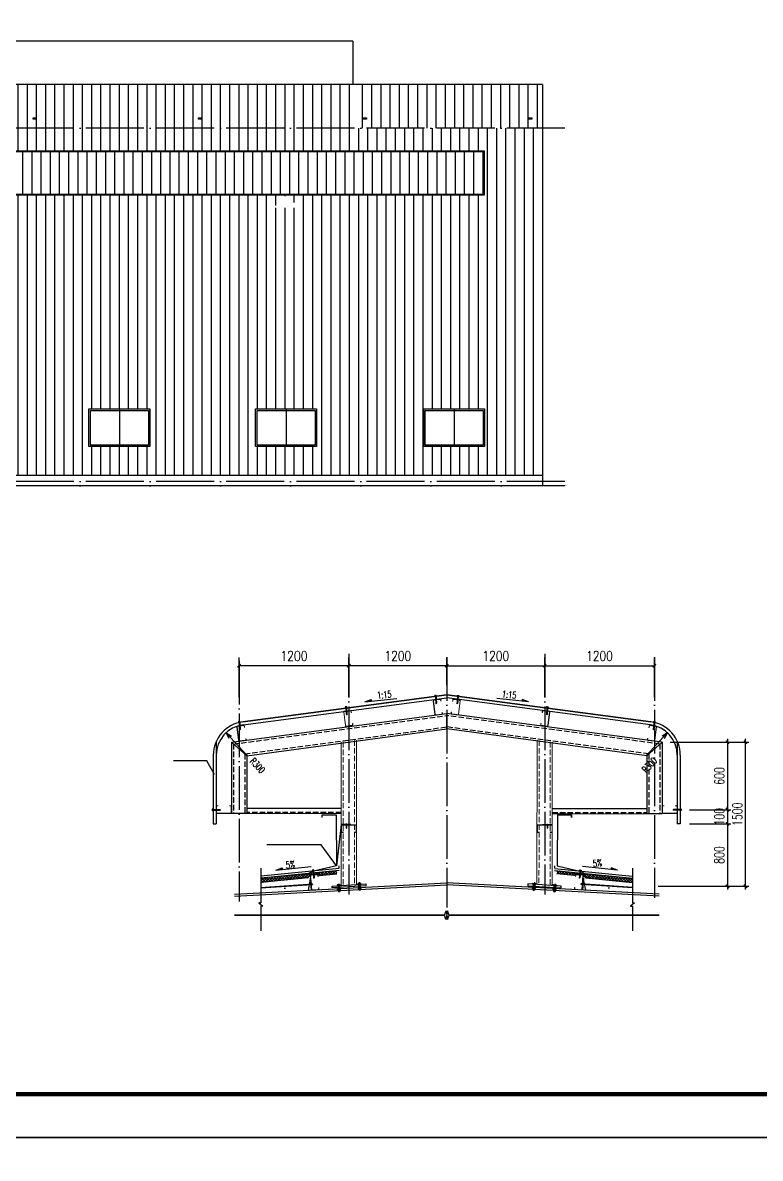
# Model space of a CAD drawing. Extents: x -21908402 to 2681150, y 88493 to 5079726.
# Drawn here: x 1709895 to 1735338, y 150780 to 189917 of the extents above; entities that cross this region are included whole.
import ezdxf

# ---------------------------------------------------------------- set-up
doc = ezdxf.new("R2010")
doc.units = 0
doc.header["$LTSCALE"] = 1000
for name, pattern in [('DASH', [0.35, 0.25, -0.1]), ('DASHDOT2', [0.5, 0.3, -0.1, 0, -0.1]), ('DOTE', [2.42, 2, -0.2, 0.02, -0.2]), ('HIDDEN2', [4.7625, 3.175, -1.5875])]:
    doc.linetypes.add(name, pattern=pattern)
for name, color, linetype in [('DIM', 3, 'Continuous'), ('DIM_LEAD', 3, 'Continuous'), ('DOTE', 1, 'DOTE'), ('PUB_TITLE', 4, 'Continuous'), ('WINDOW', 94, 'Continuous'), ('保温棉', 133, 'Continuous'), ('填充', 8, 'Continuous'), ('彩板', 134, 'Continuous'), ('拉杆', 5, 'Continuous'), ('支座', 150, 'Continuous'), ('文字', 153, 'Continuous'), ('窗', 144, 'Continuous'), ('自攻钉', 2, 'Continuous'), ('螺栓', 211, 'Continuous'), ('辅助线', 3, 'Continuous'), ('钢梁', 3, 'Continuous')]:
    doc.layers.add(name, color=color, linetype=linetype)
doc.layers.add('檩条', color=4, linetype='Continuous', lineweight=20)
doc.layers.add('钢柱', color=4, linetype='Continuous', lineweight=13)
doc.styles.add('DIM_FONT', font='simplex.shx', dxfattribs={"width": 0.8})
doc.styles.get("Standard").update_dxf_attribs({"font": 'tssdeng.shx', "width": 0.7, "bigfont": 'hztxt.shx'})
doc.styles.add('TSSD_Dimension', font='txt.shx', dxfattribs={"width": 0.7, "bigfont": 'hztxt.shx'})
doc.dimstyles.new('DIMN150', dxfattribs={"dimscale": 1.5, "dimtxt": 300, "dimasz": 100, "dimexe": 250, "dimexo": 300, "dimgap": 150, "dimtad": 1, "dimdec": 0, "dimzin": 0, "dimdsep": 46, "dimtxsty": 'DIM_FONT', "dimblk": 'ARCHTICK', "dimcen": 0.09, "dimclrt": 7, "dimazin": 2, "dimtfac": 1, "dimtdec": 0, "dimtix": 1, "dimtmove": 2, "dimatfit": 3, "dimfxl": 1, "dimtolj": 1, "dimtzin": 0, "dimarcsym": 0})
doc.dimstyles.new('TSSD_150_150', dxfattribs={"dimtxt": 450, "dimasz": 150, "dimexe": 150, "dimexo": 375, "dimgap": 150, "dimtad": 1, "dimdec": 0, "dimzin": 0, "dimdsep": 46, "dimtxsty": 'TSSD_Dimension', "dimblk": 'ARCHTICK', "dimcen": 0, "dimdle": 150, "dimclrt": 7, "dimadec": 0, "dimazin": 0, "dimtfac": 1, "dimtdec": 0, "dimtix": 1, "dimtmove": 2, "dimatfit": 3, "dimfxl": 1, "dimtolj": 1, "dimtzin": 0, "dimarcsym": 0})
pattern_1 = [(135, (-100780.8598, -23111.6093), (-2.65165043, -2.65165043), [])]

# ---------------------------------------------------------------- blocks, each defined once
blk = doc.blocks.new('C150')
for p, q in [((0, 143), (0, 7)), ((2, 143), (2, 7)), ((7, 150), (68, 150)), ((7, 148), (68, 148)), ((73, 143), (73, 130)), ((73, 130), (75, 130)), ((75, 143), (75, 130)), ((7, 2), (68, 2)), ((7, 0), (68, 0)), ((73, 20), (73, 7)), ((73, 20), (75, 20)), ((75, 20), (75, 7))]:
    blk.add_line(p, q)
for centre, radius, start, end in [((7, 143), 7, 90, 180), ((7, 143), 5, 90, 180), ((68, 143), 7, 0, 90), ((68, 143), 5, 0, 90), ((7, 7), 7, 180, 270), ((7, 7), 5, 180, 270), ((68, 7), 7, 270, 0), ((68, 7), 5, 270, 0)]:
    blk.add_arc(centre, radius, start, end)
blk = doc.blocks.new('自攻钉')
at = {"layer": '自攻钉'}
for p, q in [((-63, 13), (-63, 0)), ((63, 13), (-63, 13)), ((-63, 0), (63, 0)), ((-51, 57), (-51, 13)), ((51, 57), (-51, 57)), ((-25, 13), (-25, 57)), ((-25, 0), (-25, -81)), ((25, 57), (25, 13)), ((25, 0), (25, -81)), ((51, 13), (51, 57)), ((63, 0), (63, 13)), ((-25, -81), (-19, -87)), ((-19, -87), (-25, -94)), ((-25, -94), (-19, -100)), ((-19, -100), (-25, -106)), ((-25, -106), (-19, -113)), ((-19, -113), (-25, -119)), ((-25, -119), (-19, -125)), ((-19, -125), (-25, -132)), ((-25, -132), (-19, -138)), ((-19, -138), (-25, -144)), ((-25, -144), (-19, -151)), ((-19, -151), (-25, -157)), ((-25, -157), (-19, -163)), ((-19, -163), (-25, -170)), ((-25, -170), (-19, -176)), ((-19, -176), (-25, -182)), ((-25, -182), (-19, -189)), ((-19, -189), (-25, -195)), ((-25, -195), (-19, -201)), ((-19, -201), (-25, -208)), ((-25, -208), (-19, -214)), ((-19, -214), (-25, -220)), ((-25, -220), (-19, -227)), ((-19, -227), (-25, -233)), ((-25, -233), (-19, -239)), ((-19, -239), (-25, -246)), ((-25, -246), (-19, -252)), ((-19, -252), (-25, -258)), ((-25, -258), (-19, -265)), ((-19, -265), (-25, -271)), ((-25, -271), (-19, -277)), ((-19, -277), (-25, -284)), ((-25, -284), (-19, -290)), ((-19, -290), (-25, -296)), ((-25, -296), (-19, -303)), ((-19, -303), (-25, -309)), ((-25, -309), (-19, -315)), ((-19, -315), (-25, -322)), ((-25, -322), (-19, -328)), ((-19, -328), (-25, -334)), ((-25, -334), (-19, -341)), ((-19, -341), (-25, -347)), ((-25, -347), (-19, -353)), ((-19, -353), (-25, -360)), ((-25, -360), (-19, -366)), ((-19, -366), (-25, -372)), ((-25, -372), (-19, -379)), ((-19, -379), (-25, -385)), ((-25, -385), (-19, -391)), ((-19, -391), (-25, -398)), ((-25, -398), (-19, -404)), ((-19, -404), (-25, -410)), ((-25, -410), (-19, -417)), ((-19, -417), (-25, -423)), ((-25, -423), (-19, -429)), ((-19, -429), (-25, -436)), ((-25, -436), (-19, -442)), ((-19, -442), (-25, -448)), ((-25, -448), (-19, -455)), ((-19, -455), (-25, -461)), ((-25, -461), (-19, -467)), ((-19, -467), (-25, -473)), ((-25, -473), (-19, -480)), ((-19, -480), (-25, -486)), ((-25, -486), (-19, -492)), ((-19, -492), (-25, -499)), ((0, -526), (-25, -499)), ((0, -526), (25, -499)), ((25, -81), (19, -87)), ((19, -87), (25, -94)), ((25, -94), (19, -100)), ((19, -100), (25, -106)), ((25, -106), (19, -113)), ((19, -113), (25, -119)), ((25, -119), (19, -125)), ((19, -125), (25, -132)), ((25, -132), (19, -138)), ((19, -138), (25, -144)), ((25, -144), (19, -151)), ((19, -151), (25, -157)), ((25, -157), (19, -163)), ((19, -163), (25, -170)), ((25, -170), (19, -176)), ((19, -176), (25, -182)), ((25, -182), (19, -189)), ((19, -189), (25, -195)), ((25, -195), (19, -201)), ((19, -201), (25, -208)), ((25, -208), (19, -214)), ((19, -214), (25, -220)), ((25, -220), (19, -227)), ((19, -227), (25, -233)), ((25, -233), (19, -239)), ((19, -239), (25, -246)), ((25, -246), (19, -252)), ((19, -252), (25, -258)), ((25, -258), (19, -265)), ((19, -265), (25, -271)), ((25, -271), (19, -277)), ((19, -277), (25, -284)), ((25, -284), (19, -290)), ((19, -290), (25, -296)), ((25, -296), (19, -303)), ((19, -303), (25, -309)), ((25, -309), (19, -315)), ((19, -315), (25, -322)), ((25, -322), (19, -328)), ((19, -328), (25, -334)), ((25, -334), (19, -341)), ((19, -341), (25, -347)), ((25, -347), (19, -353)), ((19, -353), (25, -360)), ((25, -360), (19, -366)), ((19, -366), (25, -372)), ((25, -372), (19, -379)), ((19, -379), (25, -385)), ((25, -385), (19, -391)), ((19, -391), (25, -398)), ((25, -398), (19, -404)), ((19, -404), (25, -410)), ((25, -410), (19, -417)), ((19, -417), (25, -423)), ((25, -423), (19, -429)), ((19, -429), (25, -436)), ((25, -436), (19, -442)), ((19, -442), (25, -448)), ((25, -448), (19, -455)), ((19, -455), (25, -461)), ((25, -461), (19, -467)), ((19, -467), (25, -473)), ((25, -473), (19, -480)), ((19, -480), (25, -486)), ((25, -486), (19, -492)), ((19, -492), (25, -499))]:
    blk.add_line(p, q, dxfattribs=at)
at = {"layer": '自攻钉', "color": 1}
for p, q in [((-25, -94), (25, -94)), ((-25, -106), (25, -106)), ((-25, -119), (25, -119)), ((-25, -132), (25, -132)), ((-25, -144), (25, -144)), ((-25, -157), (25, -157)), ((-25, -170), (25, -170)), ((-25, -182), (25, -182)), ((-25, -195), (25, -195)), ((-25, -208), (25, -208)), ((-25, -220), (25, -220)), ((-25, -233), (25, -233)), ((-25, -246), (25, -246)), ((-25, -258), (25, -258)), ((-25, -271), (25, -271)), ((-25, -284), (25, -284)), ((-25, -296), (25, -296)), ((-25, -309), (25, -309)), ((-25, -322), (25, -322)), ((-25, -334), (25, -334)), ((-25, -347), (25, -347)), ((-25, -360), (25, -360)), ((-25, -372), (25, -372)), ((-25, -385), (25, -385)), ((-25, -398), (25, -398)), ((-25, -410), (25, -410)), ((-25, -423), (25, -423)), ((-25, -436), (25, -436)), ((-25, -448), (25, -448)), ((-25, -461), (25, -461)), ((-25, -473), (25, -473)), ((-25, -486), (25, -486)), ((-25, -499), (25, -499)), ((-19, -87), (19, -87)), ((-19, -100), (19, -100)), ((-19, -113), (19, -113)), ((-19, -125), (19, -125)), ((-19, -138), (19, -138)), ((-19, -151), (19, -151)), ((-19, -163), (19, -163)), ((-19, -176), (19, -176)), ((-19, -189), (19, -189)), ((-19, -201), (19, -201)), ((-19, -214), (19, -214)), ((-19, -227), (19, -227)), ((-19, -239), (19, -239)), ((-19, -252), (19, -252)), ((-19, -265), (19, -265)), ((-19, -277), (19, -277)), ((-19, -290), (19, -290)), ((-19, -303), (19, -303)), ((-19, -315), (19, -315)), ((-19, -328), (19, -328)), ((-19, -341), (19, -341)), ((-19, -353), (19, -353)), ((-19, -366), (19, -366)), ((-19, -379), (19, -379)), ((-19, -391), (19, -391)), ((-19, -404), (19, -404)), ((-19, -417), (19, -417)), ((-19, -429), (19, -429)), ((-19, -442), (19, -442)), ((-19, -455), (19, -455)), ((-19, -467), (19, -467)), ((-19, -480), (19, -480)), ((-19, -492), (19, -492)), ((0, -526), (-16, -499)), ((0, -526), (-7, -499)), ((0, -526), (7, -499)), ((0, -526), (16, -499))]:
    blk.add_line(p, q, dxfattribs=at)
at = {"layer": '自攻钉'}
for centre, start, end in [((-44, 38), 0, 90), ((44, 38), 90, 180)]:
    blk.add_arc(centre, 19, start, end, dxfattribs=at)
blk = doc.blocks.new('螺栓')
at = {"layer": '螺栓'}
h = blk.add_hatch(dxfattribs=at)
h.set_pattern_fill('ANSI31', color=256, scale=30, angle=90, style=0)
h.set_pattern_definition(pattern_1)
h.paths.add_polyline_path([(43, 21), (49, 21), (62, 30), (43, 30)])
h = blk.add_hatch(dxfattribs=at)
h.set_pattern_fill('ANSI31', color=256, scale=30, angle=90, style=0)
h.set_pattern_definition(pattern_1)
h.paths.add_polyline_path([(43, 0), (43, -21), (49, -21), (62, -30), (172, -30), (172, 0)])
h.paths.add_polyline_path([(172, 0), (172, 30), (62, 30), (49, 21), (43, 21), (43, 0)])
h = blk.add_hatch(dxfattribs=at)
h.set_pattern_fill('ANSI31', color=256, scale=30, angle=90, style=0)
h.set_pattern_definition(pattern_1)
h.paths.add_polyline_path([(49, -21), (43, -21), (43, -30), (62, -30)])
at = {"layer": '螺栓', "color": 1, "linetype": 'DASHDOT2'}
blk.add_line((256, 0), (-89, 0), dxfattribs=at)
at = {"layer": '螺栓', "color": 3}
for p, q in [((-62, 30), (-71, 21)), ((-71, -21), (-71, 21)), ((-62, 30), (-62, -30)), ((0, 30), (-62, 30)), ((0, -51), (0, 51)), ((9, 60), (38, 60)), ((9, 30), (38, 30)), ((38, -60), (38, 60)), ((38, 45), (40, 45)), ((43, -42), (43, 42)), ((49, 21), (62, 30)), ((172, -42), (172, 42)), ((177, 45), (175, 45)), ((177, -60), (177, 60)), ((206, 60), (177, 60)), ((206, 30), (177, 30)), ((215, -51), (215, 51)), ((-71, -21), (-62, -30)), ((0, -30), (-62, -30)), ((9, -30), (38, -30)), ((9, -60), (38, -60)), ((38, -45), (40, -45)), ((49, -21), (62, -30)), ((177, -45), (175, -45)), ((206, -30), (177, -30)), ((206, -60), (177, -60))]:
    blk.add_line(p, q, dxfattribs=at)
at = {"layer": '螺栓', "color": 3, "linetype": 'HIDDEN2'}
for p, q in [((49, 21), (-62, 21)), ((49, -21), (-62, -21))]:
    blk.add_line(p, q, dxfattribs=at)
at = {"layer": '螺栓', "color": 132}
for p, q in [((172, 30), (9, 30)), ((172, -30), (9, -30))]:
    blk.add_line(p, q, dxfattribs=at)
at = {"layer": '螺栓', "color": 3}
for centre, radius, start, end in [((9, 51), 9, 90, 180), ((9, 39), 9, 180, 270), ((9, 21), 9, 90, 180), ((40, 42), 3, 0, 90), ((175, 42), 3, 90, 180), ((206, 51), 9, 0, 90), ((206, 39), 9, 270, 0), ((206, 21), 9, 0, 90), ((9, -21), 9, 180, 270), ((9, -39), 9, 90, 180), ((9, -51), 9, 180, 270), ((40, -42), 3, 270, 0), ((175, -42), 3, 180, 270), ((206, -21), 9, 270, 0), ((206, -39), 9, 0, 90), ((206, -51), 9, 270, 0)]:
    blk.add_arc(centre, radius, start, end, dxfattribs=at)
at = {"layer": '螺栓', "color": 3, "text_generation_flag": 4, "flags": 9}
for tag in ['YSIZE', 'XSIZE']:
    blk.add_attdef(tag, (177, 0), '', height=1.5, rotation=180, dxfattribs=at)
blk = doc.blocks.new('_OPEN30')
at = {"color": 0, "linetype": 'ByBlock'}
for p, q in [((-1, 0.27), (0, 0)), ((0, 0), (-1, -0.27)), ((0, 0), (-1, 0))]:
    blk.add_line(p, q, dxfattribs=at)
blk = doc.blocks.new('_ArchTick')
at = {"color": 0, "linetype": 'ByBlock', "const_width": 0.4}
blk.add_lwpolyline([(-0.5, -0.5), (0.5, 0.5)], dxfattribs=at)
blk = doc.blocks.new('*D48')
at = {"color": 0, "lineweight": -2}
for p, q in [((1261625, -2286029), (1261625, -2284206)), ((1266129, -2285466), (1266129, -2284206)), ((1266129, -2284581), (1261625, -2284581))]:
    blk.add_line(p, q, dxfattribs=at)
at = {"layer": 'Defpoints', "color": 0}
for p in [(1261625, -2284581), (1266129, -2285916, 5), (1261625, -2286479, 5)]:
    blk.add_point(p, dxfattribs=at)
at = {"color": 0, "lineweight": -2, "xscale": 150, "yscale": 150, "zscale": 150, "rotation": 180}
blk.add_blockref('_ArchTick', (1261625, -2284581), dxfattribs=at)
at = {"color": 0, "lineweight": -2, "xscale": 150, "yscale": 150, "zscale": 150}
blk.add_blockref('_ArchTick', (1266129, -2284581), dxfattribs=at)
at = {"color": 7, "insert": (1263877, -2284131), "char_height": 450, "attachment_point": 5, "style": 'DIM_FONT'}
blk.add_mtext('\\A1;1200', dxfattribs=at)
blk = doc.blocks.new('*D49')
at = {"color": 0, "lineweight": -2}
for p, q in [((1266129, -2285466), (1266129, -2284206)), ((1270632, -2286029), (1270632, -2284206)), ((1266129, -2284581), (1270632, -2284581))]:
    blk.add_line(p, q, dxfattribs=at)
at = {"layer": 'Defpoints', "color": 0}
for p in [(1270632, -2284581), (1266129, -2285916, 5), (1270632, -2286479, 5)]:
    blk.add_point(p, dxfattribs=at)
at = {"color": 0, "lineweight": -2, "xscale": 150, "yscale": 150, "zscale": 150, "rotation": 180}
blk.add_blockref('_ArchTick', (1266129, -2284581), dxfattribs=at)
at = {"color": 0, "lineweight": -2, "xscale": 150, "yscale": 150, "zscale": 150}
blk.add_blockref('_ArchTick', (1270632, -2284581), dxfattribs=at)
at = {"color": 7, "insert": (1268381, -2284131), "char_height": 450, "attachment_point": 5, "style": 'DIM_FONT'}
blk.add_mtext('\\A1;1200', dxfattribs=at)
blk = doc.blocks.new('*D50')
at = {"layer": 'Defpoints', "color": 0}
for p in [(1276917, -2291199), (1276917, -2291844), (1279041, -2291844)]:
    blk.add_point(p, dxfattribs=at)
at = {"layer": 'DIM', "color": 0, "lineweight": -2}
for p, q in [((1277292, -2291199), (1279191, -2291199)), ((1279041, -2291199), (1279041, -2291049)), ((1279041, -2291199), (1279041, -2291844)), ((1277292, -2291844), (1279191, -2291844)), ((1279041, -2291844), (1279041, -2291994))]:
    blk.add_line(p, q, dxfattribs=at)
at = {"layer": 'DIM', "color": 0, "lineweight": -2, "xscale": 150, "yscale": 150, "zscale": 150}
for p, rotation in [((1279041, -2291199), 270), ((1279041, -2291844), 90)]:
    blk.add_blockref('_ArchTick', p, dxfattribs=dict(at, rotation=rotation))
at = {"layer": 'DIM', "color": 7, "insert": (1278666, -2291521), "char_height": 450, "attachment_point": 5, "rotation": 90, "style": 'TSSD_Dimension'}
blk.add_mtext('\\A1;100', dxfattribs=at)
blk = doc.blocks.new('ggggggggg')
at = {"layer": 'WINDOW'}
for p, q in [((1694780, 198003), (1696880, 198003)), ((1694780, 196703), (1694780, 198003)), ((1695830, 198003), (1695830, 196703)), ((1696880, 198003), (1696880, 196703)), ((1696880, 196703), (1694780, 196703))]:
    blk.add_line(p, q, dxfattribs=at)
blk.add_lwpolyline([(1694830, 197953), (1696830, 197953), (1696830, 196753), (1694830, 196753)], close=True, dxfattribs=at)
blk = doc.blocks.new('2222213')
at = {"layer": '保温棉'}
h = blk.add_hatch(dxfattribs=at)
h.set_pattern_fill('ANSI37', color=256, scale=700, style=0)
h.set_pattern_definition([(45, (1141567.26, -2322758.82), (-61.871843, 61.871843), []), (135, (1141567.26, -2322758.82), (-61.871843, -61.871843), [])])
h.paths.add_polyline_path([(1257581.5, -2294348.3), (1257581.5, -2294546), (1259734.3, -2294330.7), (1259869.9, -2294181.9), (1259984.7, -2294170.3), (1259989.1, -2294164.8), (1259984.5, -2294161.2), (1259988.1, -2294156.6), (1259983.5, -2294153), (1259987.1, -2294148.4), (1259982.5, -2294144.8), (1259986.1, -2294140.2), (1259981.5, -2294136.6), (1259985.1, -2294132), (1259980.5, -2294128.4), (1259984.1, -2294123.8), (1259979.5, -2294120.2), (1259983.1, -2294115.6), (1259978.5, -2294112), (1259981.4, -2294108.3)])
h.paths.add_polyline_path([(1261073.2, -2294137.6), (1261063.9, -2294000.1), (1260013.7, -2294105.1), (1260007.8, -2294112.6), (1260012.4, -2294116.2), (1260008.8, -2294120.8), (1260013.4, -2294124.4), (1260009.7, -2294129), (1260014.3, -2294132.6), (1260010.7, -2294137.2), (1260015.3, -2294140.9), (1260011.7, -2294145.4), (1260016.3, -2294149.1), (1260012.7, -2294153.7), (1260017.3, -2294157.3), (1260013.7, -2294161.9), (1260020, -2294166.8), (1260176.1, -2294151.1), (1260264.1, -2294215.6)])
h = blk.add_hatch(dxfattribs=at)
h.set_pattern_fill('ANSI37', color=256, scale=700, style=0)
h.set_pattern_definition([(135, (1390690.49, -2322758.82), (61.871843, 61.871843), []), (45, (1390690.49, -2322758.82), (61.871843, -61.871843), [])])
h.paths.add_polyline_path([(1274676.3, -2294348.3), (1274676.3, -2294546), (1272523.5, -2294330.7), (1272387.9, -2294181.9), (1272273, -2294170.3), (1272268.7, -2294164.8), (1272273.3, -2294161.2), (1272269.7, -2294156.6), (1272274.3, -2294153), (1272270.7, -2294148.4), (1272275.3, -2294144.8), (1272271.6, -2294140.2), (1272276.2, -2294136.6), (1272272.6, -2294132), (1272277.2, -2294128.4), (1272273.6, -2294123.8), (1272278.2, -2294120.2), (1272274.6, -2294115.6), (1272279.2, -2294112), (1272276.4, -2294108.3)])
h.paths.add_polyline_path([(1271184.6, -2294137.6), (1271193.8, -2294000.1), (1272244.1, -2294105.1), (1272250, -2294112.6), (1272245.4, -2294116.2), (1272249, -2294120.8), (1272244.4, -2294124.4), (1272248, -2294129), (1272243.4, -2294132.6), (1272247, -2294137.2), (1272242.4, -2294140.9), (1272246, -2294145.4), (1272241.4, -2294149.1), (1272245, -2294153.7), (1272240.4, -2294157.3), (1272244.1, -2294161.9), (1272237.8, -2294166.8), (1272081.6, -2294151.1), (1271993.7, -2294215.6)])
at = {"layer": '辅助线'}
for points in [[(1262666.6, -2286214.7), (1262656.8, -2286130.4), (1262367.3, -2286244.6)], [(1269591.1, -2286214.7), (1269601, -2286130.4), (1269890.5, -2286244.6)], [(1258573.7, -2293952.7), (1258563.9, -2293868.4), (1258274.4, -2293982.6)], [(1273684, -2293952.7), (1273693.8, -2293868.4), (1273983.4, -2293982.6)]]:
    blk.add_hatch(color=256, dxfattribs=at).paths.add_polyline_path(points)
at = {"color": 7}
for p, q in [((1256578.9, -2286029.3, -4.8), (1256578.9, -2284206, -4.8)), ((1261625.4, -2286029.3, -4.8), (1261625.4, -2284206, -4.8)), ((1270632.3, -2286029.3, -4.8), (1270632.3, -2284206, -4.8)), ((1275678.9, -2286029.3, -4.8), (1275678.9, -2284206, -4.8)), ((1261625.4, -2284581, -4.8), (1256578.9, -2284581, -4.8)), ((1270632.3, -2284581, -4.8), (1275678.9, -2284581, -4.8))]:
    blk.add_line(p, q, dxfattribs=at)
for points in [[(1260396.9, -2291559.5), (1260396.9, -2291435.3), (1261041.7, -2291432.6), (1261051.6, -2293783.2)], [(1271860.9, -2291559.5), (1271860.9, -2291435.3), (1271216, -2291432.6), (1271206.2, -2293783.2)], [(1271216, -2291435.3), (1271421.6, -2291435.3), (1271860.9, -2291435.3), (1271860.9, -2291559.5)]]:
    blk.add_lwpolyline(points)
at = {"color": 0, "linetype": 'ByBlock', "ltscale": 50}
for p in [(1255979.9, -2287664), (1276277.9, -2287664)]:
    blk.add_point(p, dxfattribs=at)
at = {"layer": 'DIM'}
for p, q in [((1276403.9, -2288095.8), (1279191.1, -2288095.8)), ((1278172.5, -2288095.8), (1280017.1, -2288095.8)), ((1279041.1, -2287945.8), (1279041.1, -2291348.6)), ((1279867.1, -2294866.4), (1279867.1, -2287945.8)), ((1277291.6, -2291198.6), (1279191.1, -2291198.6)), ((1277291.6, -2291843.9), (1279191.1, -2291843.9)), ((1279041.1, -2291693.9), (1279041.1, -2294866.4)), ((1275857.4, -2294716.4), (1279191.1, -2294716.4)), ((1278172.5, -2294716.4), (1280017.1, -2294716.4))]:
    blk.add_line(p, q, dxfattribs=at)
at = {"layer": 'DIM_LEAD'}
for p, q in [((1260359.1, -2292805.2), (1257848.3, -2292805.2)), ((1261051.6, -2293783.2), (1260359.1, -2292805.2))]:
    blk.add_line(p, q, dxfattribs=at)
at = {"layer": 'DOTE', "color": 8}
for p, q in [((1261625.4, -2284040.7), (1261625.4, -2295099)), ((1270632.3, -2284040.7), (1270632.3, -2295099)), ((1256578.9, -2284358.3, -4.8), (1256578.9, -2295416.6, -4.8)), ((1266128.9, -2284193), (1266128.9, -2295695.5)), ((1266128.9, -2284193), (1266128.9, -2295695.5)), ((1275678.9, -2284193, -4.8), (1275678.9, -2295251.2, -4.8))]:
    blk.add_line(p, q, dxfattribs=at)
at = {"layer": '保温棉'}
for p, q in [((1261063.9, -2294000.1), (1257581.5, -2294348.3)), ((1259734.3, -2294330.7), (1257581.5, -2294546)), ((1259734.3, -2294330.7), (1259869.9, -2294181.9)), ((1259850.7, -2294152.4), (1259860, -2294289.9)), ((1259869.9, -2294181.9), (1260176.1, -2294151.1)), ((1260176.1, -2294151.1), (1260264.1, -2294215.6)), ((1260264.1, -2294215.6), (1261073.2, -2294137.6)), ((1271993.7, -2294215.6), (1271184.6, -2294137.6)), ((1271193.8, -2294000.1), (1274676.3, -2294348.3)), ((1272081.6, -2294151.1), (1271993.7, -2294215.6)), ((1272387.9, -2294181.9), (1272081.6, -2294151.1)), ((1272523.5, -2294330.7), (1272387.9, -2294181.9)), ((1272407.1, -2294152.4), (1272397.8, -2294289.9)), ((1272523.5, -2294330.7), (1274676.3, -2294546))]:
    blk.add_line(p, q, dxfattribs=at)
at = {"layer": '彩板'}
for p, q in [((1256745.4, -2287164.3), (1266128.9, -2285916.4)), ((1256762.1, -2287303.3), (1266128.9, -2286057)), ((1275512.4, -2287164.3), (1266128.9, -2285916.4)), ((1275495.7, -2287303.3), (1266128.9, -2286057)), ((1255528.9, -2288051.8), (1255528.9, -2291843.9)), ((1276728.9, -2288051.8), (1276728.9, -2291843.9)), ((1255388.9, -2288693.3), (1255388.9, -2291843.9)), ((1276868.9, -2288693.3), (1276868.9, -2291843.9)), ((1255388.9, -2291843.9), (1255528.9, -2291843.9)), ((1276868.9, -2291843.9), (1276728.9, -2291843.9)), ((1261174.3, -2293898.4), (1257581.5, -2294257.7)), ((1261168.1, -2293781.4), (1261168.1, -2293872)), ((1271083.4, -2293898.4), (1274676.3, -2294257.7)), ((1271089.6, -2293781.4), (1271089.6, -2293872)), ((1261174.3, -2293989.1), (1257581.5, -2294348.3)), ((1271083.4, -2293989.1), (1274676.3, -2294348.3))]:
    blk.add_line(p, q, dxfattribs=at)
at = {"layer": '彩板', "color": 101}
for p, q in [((1271216.2, -2291388.1), (1271206.2, -2293783.2)), ((1261270.2, -2291879.8), (1261051.6, -2293783.2)), ((1261720.7, -2291879.4), (1261270.2, -2291879.8)), ((1261713.2, -2291994.6), (1261713.2, -2291994.6)), ((1261713.2, -2291994.6), (1261713.2, -2291994.6)), ((1270537.1, -2291879.4), (1270987.6, -2291879.8)), ((1270544.5, -2291994.6), (1270544.5, -2291994.6)), ((1270544.5, -2291994.6), (1270544.5, -2291994.6)), ((1261051.6, -2293783.2), (1259940.5, -2294033.2)), ((1271206.2, -2293783.2), (1272317.2, -2294033.2)), ((1259940.5, -2294033.2), (1259802.9, -2294118.1)), ((1272317.2, -2294033.2), (1272454.8, -2294118.1))]:
    blk.add_line(p, q, dxfattribs=at)
at = {"layer": '彩板'}
for centre, radius, start, end in [((1256928.9, -2288693.3), 1540, 96.84277, 180), ((1275328.9, -2288693.3), 1540, 0, 83.15723), ((1256928.9, -2288693.3), 1400, 96.84277, 180), ((1275328.9, -2288693.3), 1400, 0, 83.15723)]:
    blk.add_arc(centre, radius, start, end, dxfattribs=at)
at = {"layer": '拉杆'}
for p, q in [((1257569.7, -2294766.8), (1259957.9, -2294604.2)), ((1257569.7, -2294790.4), (1259958.3, -2294627.7)), ((1258650, -2294800.4), (1258652.8, -2294802.9)), ((1258652.8, -2294802.9), (1258669.5, -2294801.9)), ((1258672, -2294799.1), (1258669.5, -2294801.9)), ((1258686.3, -2294797.8), (1258689.1, -2294800.3)), ((1258689.1, -2294800.3), (1258705.8, -2294799.4)), ((1258708.3, -2294796.6), (1258705.8, -2294799.4)), ((1259859.6, -2294586.3), (1259862.2, -2294583.5)), ((1259859.6, -2294586.3), (1259863.2, -2294648.1)), ((1259860.5, -2294600.4), (1259882.5, -2294599.2)), ((1259862.2, -2294583.5), (1259878.8, -2294582.6)), ((1259884.4, -2294632.7), (1259862.4, -2294634)), ((1259881.6, -2294585.1), (1259878.8, -2294582.6)), ((1259885.2, -2294646.8), (1259881.6, -2294585.1)), ((1259896, -2294583.8), (1259898.5, -2294581)), ((1259896, -2294583.8), (1259899.5, -2294645.6)), ((1259896.8, -2294597.9), (1259918.8, -2294596.7)), ((1259898.5, -2294581), (1259915.1, -2294580)), ((1259920.7, -2294630.2), (1259898.7, -2294631.5)), ((1259918, -2294582.5), (1259915.1, -2294580)), ((1259921.5, -2294644.3), (1259918, -2294582.5)), ((1274688.1, -2294790.4), (1272299.4, -2294627.7)), ((1274688.1, -2294766.8), (1272299.8, -2294604.2)), ((1272336.2, -2294644.3), (1272339.8, -2294582.5)), ((1272337.1, -2294630.2), (1272359.1, -2294631.5)), ((1272361, -2294597.9), (1272339, -2294596.7)), ((1272339.8, -2294582.5), (1272342.6, -2294580)), ((1272359.3, -2294581), (1272342.6, -2294580)), ((1272361.8, -2294583.8), (1272358.2, -2294645.6)), ((1272361.8, -2294583.8), (1272359.3, -2294581)), ((1272372.6, -2294646.8), (1272376.1, -2294585.1)), ((1272373.4, -2294632.7), (1272395.4, -2294634)), ((1272397.3, -2294600.4), (1272375.3, -2294599.2)), ((1272376.1, -2294585.1), (1272378.9, -2294582.6)), ((1272395.6, -2294583.5), (1272378.9, -2294582.6)), ((1272398.1, -2294586.3), (1272394.6, -2294648.1)), ((1272398.1, -2294586.3), (1272395.6, -2294583.5)), ((1273549.5, -2294796.6), (1273552, -2294799.4)), ((1273568.6, -2294800.3), (1273552, -2294799.4)), ((1273571.4, -2294797.8), (1273568.6, -2294800.3)), ((1273585.8, -2294799.1), (1273588.3, -2294801.9)), ((1273604.9, -2294802.9), (1273588.3, -2294801.9)), ((1273607.8, -2294800.4), (1273604.9, -2294802.9))]:
    blk.add_line(p, q, dxfattribs=at)
at = {"layer": '拉杆', "color": 1}
for p, q in [((1259839.4, -2294612.2), (1259842.5, -2294615)), ((1259841, -2294635.7), (1259843.7, -2294632.6)), ((1259842.5, -2294615), (1259845.3, -2294611.8)), ((1259843.7, -2294632.6), (1259842.5, -2294615)), ((1259843.7, -2294632.6), (1259846.9, -2294635.3)), ((1259845.3, -2294611.8), (1259848.4, -2294614.6)), ((1259846.9, -2294635.3), (1259849.6, -2294632.2)), ((1259848.4, -2294614.6), (1259851.1, -2294611.4)), ((1259849.6, -2294632.2), (1259852.7, -2294634.9)), ((1259851.1, -2294611.4), (1259854.3, -2294614.2)), ((1259852.7, -2294634.9), (1259855.5, -2294631.8)), ((1259854.3, -2294614.2), (1259857, -2294611)), ((1259855.5, -2294631.8), (1259858.6, -2294634.5)), ((1259857, -2294611), (1259860.1, -2294613.8)), ((1259858.6, -2294634.5), (1259861.3, -2294631.4)), ((1259860.1, -2294613.8), (1259862.9, -2294610.6)), ((1259861.3, -2294631.4), (1259864.5, -2294634.1)), ((1259862.9, -2294610.6), (1259866, -2294613.4)), ((1259864.5, -2294634.1), (1259867.2, -2294631)), ((1259866, -2294613.4), (1259868.7, -2294610.2)), ((1259867.2, -2294631), (1259870.3, -2294633.7)), ((1259868.7, -2294610.2), (1259871.9, -2294613)), ((1259870.3, -2294633.7), (1259873.1, -2294630.6)), ((1259871.9, -2294613), (1259874.6, -2294609.8)), ((1259873.1, -2294630.6), (1259876.2, -2294633.3)), ((1259874.6, -2294609.8), (1259877.7, -2294612.6)), ((1259876.2, -2294633.3), (1259878.9, -2294630.2)), ((1259877.7, -2294612.6), (1259880.5, -2294609.4)), ((1259878.9, -2294630.2), (1259882.1, -2294632.9)), ((1259880.5, -2294609.4), (1259883.6, -2294612.2)), ((1259882.1, -2294632.9), (1259884.8, -2294629.8)), ((1259883.6, -2294612.2), (1259886.3, -2294609)), ((1259884.8, -2294629.8), (1259887.9, -2294632.5)), ((1259886.3, -2294609), (1259889.5, -2294611.8)), ((1259887.9, -2294632.5), (1259890.7, -2294629.4)), ((1259889.5, -2294611.8), (1259892.2, -2294608.6)), ((1259890.7, -2294629.4), (1259893.8, -2294632.1)), ((1259890.7, -2294629.4), (1259893.8, -2294632.1)), ((1259892.2, -2294608.6), (1259895.3, -2294611.4)), ((1259893.8, -2294632.1), (1259896.5, -2294629)), ((1259895.3, -2294611.4), (1259898.1, -2294608.2)), ((1259896.5, -2294629), (1259899.7, -2294631.7)), ((1259898.1, -2294608.2), (1259901.2, -2294611)), ((1259899.7, -2294631.7), (1259902.4, -2294628.6)), ((1259901.2, -2294611), (1259903.9, -2294607.8)), ((1259902.4, -2294628.6), (1259905.5, -2294631.3)), ((1259903.9, -2294607.8), (1259907.1, -2294610.6)), ((1259905.5, -2294631.3), (1259908.3, -2294628.2)), ((1259907.1, -2294610.6), (1259909.8, -2294607.4)), ((1259908.3, -2294628.2), (1259911.4, -2294630.9)), ((1259909.8, -2294607.4), (1259912.9, -2294610.2)), ((1259911.4, -2294630.9), (1259914.1, -2294627.8)), ((1259912.9, -2294610.2), (1259915.7, -2294607)), ((1259914.1, -2294627.8), (1259917.3, -2294630.5)), ((1259915.7, -2294607), (1259918.8, -2294609.8)), ((1259917.3, -2294630.5), (1259920, -2294627.4)), ((1259918.8, -2294609.8), (1259921.5, -2294606.6)), ((1259918.8, -2294609.8), (1259921.5, -2294606.6)), ((1259920, -2294627.4), (1259923.1, -2294630.1)), ((1259920, -2294627.4), (1259923.1, -2294630.1)), ((1259921.5, -2294606.6), (1259924.7, -2294609.4)), ((1259923.1, -2294630.1), (1259925.9, -2294627)), ((1259924.7, -2294609.4), (1259927.4, -2294606.2)), ((1259925.9, -2294627), (1259929, -2294629.7)), ((1259927.4, -2294606.2), (1259930.5, -2294609)), ((1259929, -2294629.7), (1259931.7, -2294626.6)), ((1259930.5, -2294609), (1259933.3, -2294605.8)), ((1259931.7, -2294626.6), (1259934.9, -2294629.3)), ((1259933.3, -2294605.8), (1259936.4, -2294608.6)), ((1259934.9, -2294629.3), (1259937.6, -2294626.2)), ((1259936.4, -2294608.6), (1259939.1, -2294605.4)), ((1259937.6, -2294626.2), (1259940.7, -2294628.9)), ((1259939.1, -2294605.4), (1259942.3, -2294608.2)), ((1259940.7, -2294628.9), (1259943.5, -2294625.8)), ((1259942.3, -2294608.2), (1259945, -2294605.1)), ((1259943.5, -2294625.8), (1259946.6, -2294628.5)), ((1259945, -2294605.1), (1259948.1, -2294607.8)), ((1259946.6, -2294628.5), (1259949.3, -2294625.4)), ((1259948.1, -2294607.8), (1259950.9, -2294604.7)), ((1259949.3, -2294625.4), (1259952.5, -2294628.1)), ((1259950.9, -2294604.7), (1259954, -2294607.4)), ((1259952.5, -2294628.1), (1259955.2, -2294625)), ((1259954, -2294607.4), (1259956.7, -2294604.3)), ((1259955.2, -2294625), (1259958.3, -2294627.7)), ((1272302.6, -2294625), (1272299.4, -2294627.7)), ((1272303.8, -2294607.4), (1272301, -2294604.3)), ((1272305.3, -2294628.1), (1272302.6, -2294625)), ((1272306.9, -2294604.7), (1272303.8, -2294607.4)), ((1272308.4, -2294625.4), (1272305.3, -2294628.1)), ((1272309.6, -2294607.8), (1272306.9, -2294604.7)), ((1272311.2, -2294628.5), (1272308.4, -2294625.4)), ((1272312.8, -2294605.1), (1272309.6, -2294607.8)), ((1272314.3, -2294625.8), (1272311.2, -2294628.5)), ((1272315.5, -2294608.2), (1272312.8, -2294605.1)), ((1272317, -2294628.9), (1272314.3, -2294625.8)), ((1272318.6, -2294605.4), (1272315.5, -2294608.2)), ((1272320.2, -2294626.2), (1272317, -2294628.9)), ((1272321.4, -2294608.6), (1272318.6, -2294605.4)), ((1272322.9, -2294629.3), (1272320.2, -2294626.2)), ((1272324.5, -2294605.8), (1272321.4, -2294608.6)), ((1272326, -2294626.6), (1272322.9, -2294629.3)), ((1272327.2, -2294609), (1272324.5, -2294605.8)), ((1272328.8, -2294629.7), (1272326, -2294626.6)), ((1272330.4, -2294606.2), (1272327.2, -2294609)), ((1272331.9, -2294627), (1272328.8, -2294629.7)), ((1272333.1, -2294609.4), (1272330.4, -2294606.2)), ((1272334.6, -2294630.1), (1272331.9, -2294627)), ((1272336.2, -2294606.6), (1272333.1, -2294609.4)), ((1272337.8, -2294627.4), (1272334.6, -2294630.1)), ((1272337.8, -2294627.4), (1272334.6, -2294630.1)), ((1272339, -2294609.8), (1272336.2, -2294606.6)), ((1272339, -2294609.8), (1272336.2, -2294606.6)), ((1272340.5, -2294630.5), (1272337.8, -2294627.4)), ((1272342.1, -2294607), (1272339, -2294609.8)), ((1272343.6, -2294627.8), (1272340.5, -2294630.5)), ((1272344.8, -2294610.2), (1272342.1, -2294607)), ((1272346.4, -2294630.9), (1272343.6, -2294627.8)), ((1272348, -2294607.4), (1272344.8, -2294610.2)), ((1272349.5, -2294628.2), (1272346.4, -2294630.9)), ((1272350.7, -2294610.6), (1272348, -2294607.4)), ((1272352.2, -2294631.3), (1272349.5, -2294628.2)), ((1272353.8, -2294607.8), (1272350.7, -2294610.6)), ((1272355.4, -2294628.6), (1272352.2, -2294631.3)), ((1272356.6, -2294611), (1272353.8, -2294607.8)), ((1272358.1, -2294631.7), (1272355.4, -2294628.6)), ((1272359.7, -2294608.2), (1272356.6, -2294611)), ((1272361.2, -2294629), (1272358.1, -2294631.7)), ((1272362.4, -2294611.4), (1272359.7, -2294608.2)), ((1272364, -2294632.1), (1272361.2, -2294629)), ((1272365.6, -2294608.6), (1272362.4, -2294611.4)), ((1272367.1, -2294629.4), (1272364, -2294632.1)), ((1272367.1, -2294629.4), (1272364, -2294632.1)), ((1272368.3, -2294611.8), (1272365.6, -2294608.6)), ((1272369.8, -2294632.5), (1272367.1, -2294629.4)), ((1272371.4, -2294609), (1272368.3, -2294611.8)), ((1272373, -2294629.8), (1272369.8, -2294632.5)), ((1272374.2, -2294612.2), (1272371.4, -2294609)), ((1272375.7, -2294632.9), (1272373, -2294629.8)), ((1272377.3, -2294609.4), (1272374.2, -2294612.2)), ((1272378.8, -2294630.2), (1272375.7, -2294632.9)), ((1272380, -2294612.6), (1272377.3, -2294609.4)), ((1272381.6, -2294633.3), (1272378.8, -2294630.2)), ((1272383.2, -2294609.8), (1272380, -2294612.6)), ((1272384.7, -2294630.6), (1272381.6, -2294633.3)), ((1272385.9, -2294613), (1272383.2, -2294609.8)), ((1272387.4, -2294633.7), (1272384.7, -2294630.6)), ((1272389, -2294610.2), (1272385.9, -2294613)), ((1272390.6, -2294631), (1272387.4, -2294633.7)), ((1272391.8, -2294613.4), (1272389, -2294610.2)), ((1272393.3, -2294634.1), (1272390.6, -2294631)), ((1272394.9, -2294610.6), (1272391.8, -2294613.4)), ((1272396.4, -2294631.4), (1272393.3, -2294634.1)), ((1272397.6, -2294613.8), (1272394.9, -2294610.6)), ((1272399.2, -2294634.5), (1272396.4, -2294631.4)), ((1272400.8, -2294611), (1272397.6, -2294613.8)), ((1272402.3, -2294631.8), (1272399.2, -2294634.5)), ((1272403.5, -2294614.2), (1272400.8, -2294611)), ((1272405, -2294634.9), (1272402.3, -2294631.8)), ((1272406.6, -2294611.4), (1272403.5, -2294614.2)), ((1272408.2, -2294632.2), (1272405, -2294634.9)), ((1272409.4, -2294614.6), (1272406.6, -2294611.4)), ((1272410.9, -2294635.3), (1272408.2, -2294632.2)), ((1272412.5, -2294611.8), (1272409.4, -2294614.6)), ((1272414, -2294632.6), (1272410.9, -2294635.3)), ((1272415.2, -2294615), (1272412.5, -2294611.8)), ((1272414, -2294632.6), (1272415.2, -2294615)), ((1272416.8, -2294635.7), (1272414, -2294632.6)), ((1272418.4, -2294612.2), (1272415.2, -2294615))]:
    blk.add_line(p, q, dxfattribs=at)
at = {"layer": '拉杆'}
for centre, radius, start, end in [((1259872.5, -2294587), 12.8, 183.68818, 265.21314), ((1259874, -2294612.4), 12.8, 101.38177, 182.86702), ((1259874.4, -2294620.6), 12.8, 183.62941, 265.57512), ((1259875.9, -2294645.9), 12.8, 101.12753, 182.88601), ((1259868.9, -2294587.2), 12.8, 281.36192, 2.88688), ((1259870.4, -2294612.6), 12.8, 3.68818, 85.21314), ((1259870.9, -2294620.8), 12.8, 281.36192, 2.88688), ((1259872.3, -2294646.1), 12.9, 3.74865, 84.8484), ((1259908.8, -2294584.5), 12.8, 183.68818, 265.21314), ((1259910.3, -2294609.9), 12.8, 101.38177, 182.86702), ((1259910.7, -2294618.1), 12.8, 183.62941, 265.57512), ((1259912.2, -2294643.4), 12.8, 101.12753, 182.88601), ((1259905.2, -2294584.7), 12.8, 281.36192, 2.88688), ((1259906.7, -2294610.1), 12.8, 3.68818, 85.21314), ((1259907.2, -2294618.3), 12.8, 281.36192, 2.88688), ((1259908.6, -2294643.6), 12.9, 3.74865, 84.8484), ((1272349.2, -2294643.6), 12.9, 95.1516, 176.25135), ((1272350.6, -2294618.3), 12.8, 177.11312, 258.63808), ((1272351.1, -2294610.1), 12.8, 94.78686, 176.31182), ((1272352.5, -2294584.7), 12.8, 177.11312, 258.63808), ((1272347, -2294618.1), 12.8, 274.42488, 356.37059), ((1272345.5, -2294643.4), 12.8, 357.11399, 78.87247), ((1272348.9, -2294584.5), 12.8, 274.78686, 356.31182), ((1272347.5, -2294609.9), 12.8, 357.13298, 78.61823), ((1272385.5, -2294646.1), 12.9, 95.1516, 176.25135), ((1272386.9, -2294620.8), 12.8, 177.11312, 258.63808), ((1272387.4, -2294612.6), 12.8, 94.78686, 176.31182), ((1272388.8, -2294587.2), 12.8, 177.11312, 258.63808), ((1272383.3, -2294620.6), 12.8, 274.42488, 356.37059), ((1272381.8, -2294645.9), 12.8, 357.11399, 78.87247), ((1272385.2, -2294587), 12.8, 274.78686, 356.31182), ((1272383.8, -2294612.4), 12.8, 357.13298, 78.61823)]:
    blk.add_arc(centre, radius, start, end, dxfattribs=at)
at = {"layer": '支座'}
for points in [[(1262400.7, -2294694.6), (1260860.7, -2294791.6), (1260860.7, -2294707.5), (1262400.7, -2294610.4), (1262400.7, -2294694.6)], [(1269857.1, -2294694.6), (1271397.1, -2294791.6), (1271397.1, -2294707.5), (1269857.1, -2294610.4), (1269857.1, -2294694.6)]]:
    blk.add_lwpolyline(points, close=True, dxfattribs=at)
at = {"layer": '窗', "ltscale": 0.1}
for q in [(1256745.4, -2287164.3), (1275512.4, -2287164.3)]:
    blk.add_line((1266128.9, -2285916.4), q, dxfattribs=at)
at = {"layer": '辅助线'}
for p, q in [((1262367.3, -2286244.6), (1263829.1, -2286094.8)), ((1269890.5, -2286244.6), (1268428.7, -2286094.8)), ((1256930.1, -2288694.7), (1256169.7, -2287869.9)), ((1275327.6, -2288694.7), (1276088.1, -2287869.9)), ((1255099.2, -2288952.6), (1253554.5, -2288952.6)), ((1255453, -2289573.7), (1255099.2, -2288952.6)), ((1258274.4, -2293982.6), (1259887.6, -2293813)), ((1273983.4, -2293982.6), (1272370.1, -2293813))]:
    blk.add_line(p, q, dxfattribs=at)
for points in [[(1262367.3, -2286244.6), (1262656.8, -2286130.4), (1262666.5, -2286214)], [(1269890.5, -2286244.6), (1269601, -2286130.4), (1269591.2, -2286214)], [(1257581.5, -2293883.9), (1257581.5, -2295478.5), (1257488.4, -2295478.5), (1257674.6, -2295629.6), (1257581.5, -2295629.6), (1257581.5, -2296770.9)], [(1258274.4, -2293982.6), (1258563.9, -2293868.4), (1258573.6, -2293952)], [(1273983.4, -2293982.6), (1273693.8, -2293868.4), (1273684.1, -2293952)], [(1274676.3, -2293883.9), (1274676.3, -2295478.5), (1274769.4, -2295478.5), (1274583.2, -2295629.6), (1274676.3, -2295629.6), (1274676.3, -2296770.9)]]:
    blk.add_lwpolyline(points, dxfattribs=at)
at = {"layer": '辅助线', "elevation": 0}
for points in [[(1256362, -2296039.4), (1266023.9, -2296039.4), (1266095.2, -2295843.4), (1266164.3, -2296235.4), (1266233.9, -2296039.4), (1275895.7, -2296039.4)], [(1275895.7, -2296039.4), (1266233.9, -2296039.4), (1266162.5, -2295843.4), (1266093.4, -2296235.4), (1266023.9, -2296039.4), (1256362, -2296039.4)]]:
    blk.add_lwpolyline(points, dxfattribs=at)
at = {"layer": '钢柱'}
for p, q in [((1261275.4, -2288096), (1261275.4, -2294681.3)), ((1261975.4, -2288008.2), (1261982.3, -2294633.9)), ((1270282.3, -2288008.2), (1270275.4, -2294633.9)), ((1270982.3, -2288096), (1270982.3, -2294681.3))]:
    blk.add_line(p, q, dxfattribs=at)
at = {"layer": '钢柱', "linetype": 'DASH'}
for p, q in [((1261368.7, -2288084.3), (1261368.7, -2294675.5)), ((1261882.1, -2288019.9), (1261887.3, -2294642.8)), ((1270375.7, -2288019.9), (1270370.4, -2294642.8)), ((1270889, -2288084.3), (1270889, -2294675.5))]:
    blk.add_line(p, q, dxfattribs=at)
at = {"layer": '钢梁'}
for p, q in [((1256228.9, -2288095.8), (1266128.9, -2286781.9)), ((1266128.9, -2286781.9), (1266128.9, -2287486.9)), ((1266128.9, -2287486.9), (1266128.9, -2286781.9)), ((1266128.9, -2287486.9), (1266128.9, -2286781.9)), ((1276028.9, -2288095.8), (1266128.9, -2286781.9)), ((1256928.9, -2288716.8), (1266128.9, -2287486.9)), ((1275328.9, -2288716.8), (1266128.9, -2287486.9)), ((1256228.9, -2288095.8), (1256228.9, -2291377.3)), ((1256928.9, -2288716.8), (1256228.9, -2288095.8)), ((1275328.9, -2288716.8), (1276028.9, -2288095.8)), ((1276028.9, -2288095.8), (1276028.9, -2291377.3)), ((1256928.9, -2288716.8), (1256928.9, -2291377.3)), ((1275328.9, -2288716.8), (1275328.9, -2291377.3)), ((1261275.4, -2291143.9), (1256928.9, -2291143.9)), ((1270982.3, -2291143.9), (1275328.9, -2291143.9)), ((1256928.9, -2291377.3), (1256228.9, -2291377.3)), ((1261275.4, -2291388.7), (1256928.9, -2291377.3)), ((1261275.4, -2291388.7), (1257510.8, -2291377.3)), ((1270982.3, -2291388.7), (1275328.9, -2291377.3)), ((1270982.3, -2291388.7), (1275346.9, -2291377.3)), ((1275328.9, -2291377.3), (1276028.9, -2291377.3))]:
    blk.add_line(p, q, dxfattribs=at)
at = {"layer": '钢梁', "linetype": 'DASH'}
for p, q in [((1256322.2, -2288178.6), (1266128.9, -2286875.9)), ((1275935.5, -2288178.6), (1266128.9, -2286875.9)), ((1256835.5, -2288634), (1266128.9, -2287392.9)), ((1275422.2, -2288634), (1266128.9, -2287392.9)), ((1256322.2, -2288178.6), (1256322.2, -2291377.3)), ((1275935.5, -2288178.6), (1275935.5, -2291377.3)), ((1256835.5, -2288634), (1256835.5, -2291377.3)), ((1275422.2, -2288634), (1275422.2, -2291377.3)), ((1261275.4, -2291322.4), (1256928.9, -2291322.4)), ((1270982.3, -2291322.4), (1275328.9, -2291322.4))]:
    blk.add_line(p, q, dxfattribs=at)
at = {"layer": '钢梁', "ltscale": 50}
for p, q in [((1259848.9, -2294390.5), (1259751.9, -2294899.4)), ((1259845.4, -2294337.3), (1259866.7, -2294335.9)), ((1259845.4, -2294337.3), (1259885.5, -2294890.5)), ((1259866.7, -2294335.9), (1259906.8, -2294889.1)), ((1272391, -2294335.9), (1272351, -2294889.1)), ((1272412.3, -2294337.3), (1272372.3, -2294890.5)), ((1272412.3, -2294337.3), (1272391, -2294335.9)), ((1272408.8, -2294390.5), (1272505.8, -2294899.4)), ((1256362, -2295078.2), (1266128.9, -2294557.2)), ((1256362, -2295169.5), (1266128.9, -2294648.5)), ((1275895.7, -2295078.2), (1266128.9, -2294557.2)), ((1275895.7, -2295169.5), (1266128.9, -2294648.5))]:
    blk.add_line(p, q, dxfattribs=at)
at = {"layer": '钢梁', "linetype": 'DASH'}
for p in [(1266128.9, -2287486.9), (1256928.9, -2288693.3), (1275328.9, -2288693.3)]:
    blk.add_point(p, dxfattribs=at)
at = {"color": 7, "xscale": 150, "yscale": 150, "zscale": 150, "rotation": 180}
for p in [(1256578.9, -2284581, -4.8), (1270632.3, -2284581, -4.8)]:
    blk.add_blockref('_ArchTick', p, dxfattribs=at)
at = {"color": 7, "xscale": 150, "yscale": 150, "zscale": 150}
for p in [(1261625.4, -2284581, -4.8), (1275678.9, -2284581, -4.8)]:
    blk.add_blockref('_ArchTick', p, dxfattribs=at)
at = {"layer": 'DIM', "xscale": 150, "yscale": 150, "zscale": 150}
for p, rotation in [((1279041.1, -2288095.8), 90), ((1279867.1, -2288095.8), 90), ((1279041.1, -2291198.6), 270), ((1279041.1, -2291843.9), 90), ((1279041.1, -2294716.4), 270), ((1279867.1, -2294716.4), 270)]:
    blk.add_blockref('_ArchTick', p, dxfattribs=dict(at, rotation=rotation))
at = {"layer": '檩条', "ltscale": 50, "yscale": 4.630648176185787, "zscale": 4.630648176000001}
for p, xscale, rotation in [((1265586.3, -2286849.9), 4.630648176389752, 6.842773411257981), ((1266671.4, -2286849.9), -4.630648176389752, 353.157226588742), ((1261468.3, -2287364.9), 4.630648176389752, 6.842773411257981), ((1270789.4, -2287364.9), -4.630648176389752, 353.157226588742), ((1256558.1, -2288052.4), 4.630648176389752, 6.842773411257981), ((1275699.6, -2288052.4), -4.630648176389752, 353.157226588742), ((1256224.3, -2291364.5), 4.630648176185787, 90), ((1276033.4, -2291364.5), -4.630648176185787, 270), ((1261971, -2291896.9), -4.630648176185787, 90), ((1270286.7, -2291896.9), 4.630648176185787, 270), ((1259907.1, -2294890.3), 4.630648175243217, 4.159552959142388), ((1272350.7, -2294890.3), -4.630648175276994, 355.8404470351111)]:
    blk.add_blockref('C150', p, dxfattribs=dict(at, xscale=xscale, rotation=rotation))
at = {"layer": '自攻钉', "yscale": 0.6533333333209157, "zscale": 0.6533333333333333}
for p, xscale, rotation in [((1265617.2, -2285983.3), 0.6533333336190047, 4.884019701603957), ((1266640.6, -2285983.3), -0.6533333336586505, 355.1159802577069), ((1261499.2, -2286498.3), 0.6533333336190047, 4.884019701603957), ((1270758.6, -2286498.3), -0.6533333336586505, 355.1159802577069), ((1256589, -2287185.8), 0.6533333336190047, 4.884019701603957), ((1275668.8, -2287185.8), -0.6533333336586505, 355.1159802577069), ((1255378.3, -2291198.6), 0.6533333333209157, 90), ((1276879.5, -2291198.6), -0.6533333333209157, 270), ((1259982.7, -2294008.1), 0.6533333334442567, 6.853111921771577), ((1272275, -2294008.1), -0.6533333334442567, 353.1468880782284)]:
    blk.add_blockref('自攻钉', p, dxfattribs=dict(at, xscale=xscale, rotation=rotation))
at = {"layer": '自攻钉', "yscale": 0.3266666666604578, "zscale": 0.3266666666666662}
for p, xscale in [((1261509.1, -2291877.7), 0.3266666666604578), ((1270748.7, -2291877.7), -0.3266666666604578)]:
    blk.add_blockref('自攻钉', p, dxfattribs=dict(at, xscale=xscale))
at = {"layer": '螺栓', "yscale": 1.120000000111759, "zscale": 1.119999999999999}
for p, xscale, rotation in [((1261174, -2294884.5), 1.119999999766331, 94.92614139491104), ((1262120.7, -2294820.5), 1.119999999766331, 94.92614139491104), ((1270137, -2294820.5), -1.119999999766331, 265.073858605089), ((1271083.7, -2294884.5), -1.119999999766331, 265.073858605089)]:
    blk.add_blockref('螺栓', p, dxfattribs=dict(at, xscale=xscale, rotation=rotation))
at = {"layer": '辅助线', "yscale": 280, "zscale": 280}
for p, xscale, rotation in [((1255979.9, -2287664), 279.9999999999137, 132.6752346924561), ((1276277.9, -2287664), -279.9999999999137, 227.3247653075439)]:
    blk.add_blockref('_OPEN30', p, dxfattribs=dict(at, xscale=xscale, rotation=rotation))
at = {"color": 7, "char_height": 450, "attachment_point": 5, "style": 'DIM_FONT'}
for insert in [(1259102.1, -2284131, -4.8), (1273155.6, -2284131, -4.8)]:
    blk.add_mtext('\\A1;1200', dxfattribs=dict(at, insert=insert))
at = {"layer": 'DIM', "color": 7, "char_height": 450, "attachment_point": 5, "rotation": 90, "style": 'TSSD_Dimension'}
for s, insert in [('\\A1;600', (1278666.1, -2289647.2)), ('\\A1;1500', (1279492.1, -2291406.1)), ('\\A1;800', (1278666.1, -2293280.2))]:
    blk.add_mtext(s, dxfattribs=dict(at, insert=insert))
at = {"layer": '文字', "color": 0, "style": 'TSSD_Dimension', "width": 0.7}
for s, rotation, p in [('1:15', 5.99137, (1262944, -2286105.5)), ('1:15', 354.00863, (1268655.9, -2286036.4)), ('5%%%', 5.99137, (1258743.1, -2293899.9)), ('5%%%', 5.99137, (1272864.1, -2293831.6))]:
    blk.add_text(s, height=315, rotation=rotation, dxfattribs=at).set_placement(p)
at = {"layer": '文字', "style": 'TSSD_Dimension', "width": 0.7}
for rotation, p in [(312.67523, (1257050.5, -2288995.5)), (47.32477, (1275309, -2289535.9))]:
    blk.add_text('R300', height=315, rotation=rotation, dxfattribs=at).set_placement(p)
at = {"color": 7}
dim = blk.add_linear_dim(base=(1261625.4, -2284581, -4.8), p1=(1266128.9, -2285916.4), p2=(1261625.4, -2286479.3), text='1200', dimstyle='DIMN150', dxfattribs=at)
dim.commit()
dim.dimension.update_dxf_attribs({"geometry": '*D48', "text_midpoint": (1263877.1, -2284131, -4.8)})
dim = blk.add_linear_dim(base=(1270632.3, -2284581, -4.8), p1=(1266128.9, -2285916.4), p2=(1270632.3, -2286479.3), angle=180, text='1200', dimstyle='DIMN150', dxfattribs=at)
dim.commit()
dim.dimension.update_dxf_attribs({"geometry": '*D49', "text_midpoint": (1268380.6, -2284131, -4.8)})
at = {"layer": 'DIM'}
dim = blk.add_linear_dim(base=(1279041.1, -2291843.9), p1=(1276916.6, -2291198.6), p2=(1276916.6, -2291843.9), angle=90, text='100', dimstyle='TSSD_150_150', override={"dimtxsty": 'TSSD_Dimension'}, dxfattribs=at)
dim.commit()
dim.dimension.update_dxf_attribs({"geometry": '*D50', "text_midpoint": (1278666.1, -2291521.2)})

msp = doc.modelspace()

# ---------------------------------------------------------------- hatches: boundary and pattern name
at = {"layer": '填充'}
h = msp.add_hatch(dxfattribs=at)
h.set_pattern_fill('ANSI31', color=140, scale=200, angle=45, style=0)
h.set_pattern_definition([(90, (0, 0), (-317.5, 3e-14), [])])
h.paths.add_polyline_path([(1721384, 186287), (1721384, 187787), (1688613, 187787), (1688613, 186750, -1), (1688613, 186690, -1), (1688613, 186750), (1688613, 187787), (1681230, 187787), (1681230, 186287)])
h.paths.add_polyline_path([(1704558, 186640), (1704658, 186640), (1704658, 186590), (1704558, 186590)], flags=16)
h.paths.add_polyline_path([(1698959, 186640), (1698959, 186590), (1698859, 186590), (1698859, 186640)], flags=16)
h.paths.add_polyline_path([(1710257, 186640), (1710357, 186640), (1710357, 186590), (1710257, 186590)], flags=16)
h.paths.add_polyline_path([(1693260, 186640), (1693260, 186590), (1693160, 186590), (1693160, 186640)], flags=16)
h.paths.add_polyline_path([(1715956, 186640), (1716056, 186640), (1716056, 186590), (1715956, 186590)], flags=16)
h.paths.add_polyline_path([(1687561, 186640), (1687561, 186590), (1687461, 186590), (1687461, 186640)], flags=16)
h.paths.add_polyline_path([(1681862, 186640), (1681862, 186590), (1681762, 186590), (1681762, 186640)], flags=16)
h.paths.add_polyline_path([(1683230, 183987), (1683230, 185487), (1721384, 185487), (1721384, 186287), (1681230, 186287), (1681230, 176209), (1683230, 176191), (1683230, 176607), (1685330, 176607), (1685330, 176172), (1689030, 176137), (1689030, 176607), (1691130, 176607), (1691130, 176118), (1694780, 176084), (1694780, 176607), (1696880, 176607), (1696880, 176065), (1700580, 176030), (1700580, 176607), (1702680, 176607), (1702680, 176011), (1706380, 175977), (1706380, 176607), (1708480, 176607), (1708480, 175957), (1712180, 175923), (1712180, 176607), (1714280, 176607), (1714280, 175904), (1717930, 175870), (1717930, 176607), (1720030, 176607), (1720030, 175851), (1723730, 175816), (1723730, 176607), (1725830, 176607), (1725830, 175797), (1727830, 175778), (1727830, 186287), (1721384, 186287), (1721384, 185487), (1725830, 185487), (1725830, 183987), (1718994, 183987), (1719444, 183537), (1718544, 183537), (1718994, 183987)])
h.paths.add_polyline_path([(1685330, 176172), (1685330, 175307), (1683230, 175307), (1683230, 176191), (1681230, 176209), (1681230, 174307), (1691478, 174307), (1712735, 174307), (1712735, 175307), (1712180, 175307), (1712180, 175923), (1708480, 175957), (1708480, 175307), (1706380, 175307), (1706380, 175977), (1702680, 176011), (1702680, 175307), (1700580, 175307), (1700580, 176030), (1696880, 176065), (1696880, 175307), (1694780, 175307), (1694780, 176084), (1691130, 176118), (1691130, 175307), (1689030, 175307), (1689030, 176137)])
h.paths.add_polyline_path([(1714280, 175904), (1714280, 175307), (1712735, 175307), (1712735, 174307), (1720478, 174307), (1727830, 174307), (1727830, 175778), (1725830, 175797), (1725830, 175307), (1723730, 175307), (1723730, 175816), (1720030, 175851), (1720030, 175307), (1717930, 175307), (1717930, 175870)])
h = msp.add_hatch(dxfattribs=at)
h.set_pattern_fill('ANSI31', color=140, scale=200, angle=45, style=0)
h.set_pattern_definition([(90, (-107497.08, -14399.23), (-317.5, 3e-14), [])])
h.paths.add_polyline_path([(1727830, 186287), (1727830, 187787), (1721384, 187787), (1721384, 186287)])
h = msp.add_hatch(dxfattribs=at)
h.set_pattern_fill('ANSI31', color=256, scale=200, angle=45, style=0)
h.set_pattern_definition([(90, (3410112.15, -14399.23), (317.5, 3e-14), [])])
h.paths.add_polyline_path([(1725810, 184007), (1725810, 185467), (1683250, 185467), (1683250, 184007)])

# ---------------------------------------------------------------- linework, layer by layer
for p, q in [((1721278, 189287), (1721278, 187787)), ((1727830, 187787), (1727830, 173957)), ((1720478, 174307), (1691478, 174307)), ((1727830, 174307), (1720478, 174307))]:
    msp.add_line(p, q)
for points in [[(1721278, 189287), (1685678, 189287)], [(1727830, 187787), (1681230, 187787)], [(1728597, 173957), (1680397, 173957)]]:
    msp.add_lwpolyline(points)
at = {"const_width": 20}
msp.add_lwpolyline([(1681230, 187787), (1727830, 187787), (1727830, 173957), (1681230, 173957)], close=True, dxfattribs=at)
for points in [[(1710257, 186640), (1710357, 186640), (1710357, 186590), (1710257, 186590)], [(1715956, 186640), (1716056, 186640), (1716056, 186590), (1715956, 186590)], [(1721655, 186640), (1721755, 186640), (1721755, 186590), (1721655, 186590)], [(1727354, 186640), (1727454, 186640), (1727454, 186590), (1727354, 186590)], [(1725830, 185487), (1683230, 185487), (1683230, 183987), (1725830, 183987)], [(1725810, 185467), (1683250, 185467), (1683250, 184007), (1725810, 184007)]]:
    msp.add_lwpolyline(points, close=True)
msp.add_lwpolyline([(1680463, 173957), (1728663, 173957)], dxfattribs=at)
at = {"layer": 'DOTE'}
for p, q in [((1728597, 186287), (1680397, 186287)), ((1728597, 174107), (1680397, 174107)), ((1728597, 173957), (1680397, 173957))]:
    msp.add_line(p, q, dxfattribs=at)
at = {"layer": 'PUB_TITLE'}
for points in [[(1660771, 151493), (1749871, 151493), (1749871, 214493), (1660771, 214493)], [(1660771, 88493), (1749871, 88493), (1749871, 151493), (1660771, 151493)]]:
    msp.add_lwpolyline(points, close=True, dxfattribs=at)
at = {"layer": 'PUB_TITLE', "const_width": 150}
msp.add_lwpolyline([(1664521, 152993), (1748371, 152993), (1748371, 212993), (1664521, 212993)], close=True, dxfattribs=at)

# ---------------------------------------------------------------- block references
for p in [(17400, -21396), (23150, -21396), (28950, -21396)]:
    msp.add_blockref('ggggggggg', p)
at = {"xscale": 0.75, "yscale": 0.75, "zscale": 0.7499999999999996}
msp.add_blockref('2222213', (774926, 1881192), dxfattribs=at)

doc.saveas('drawing.dxf')
